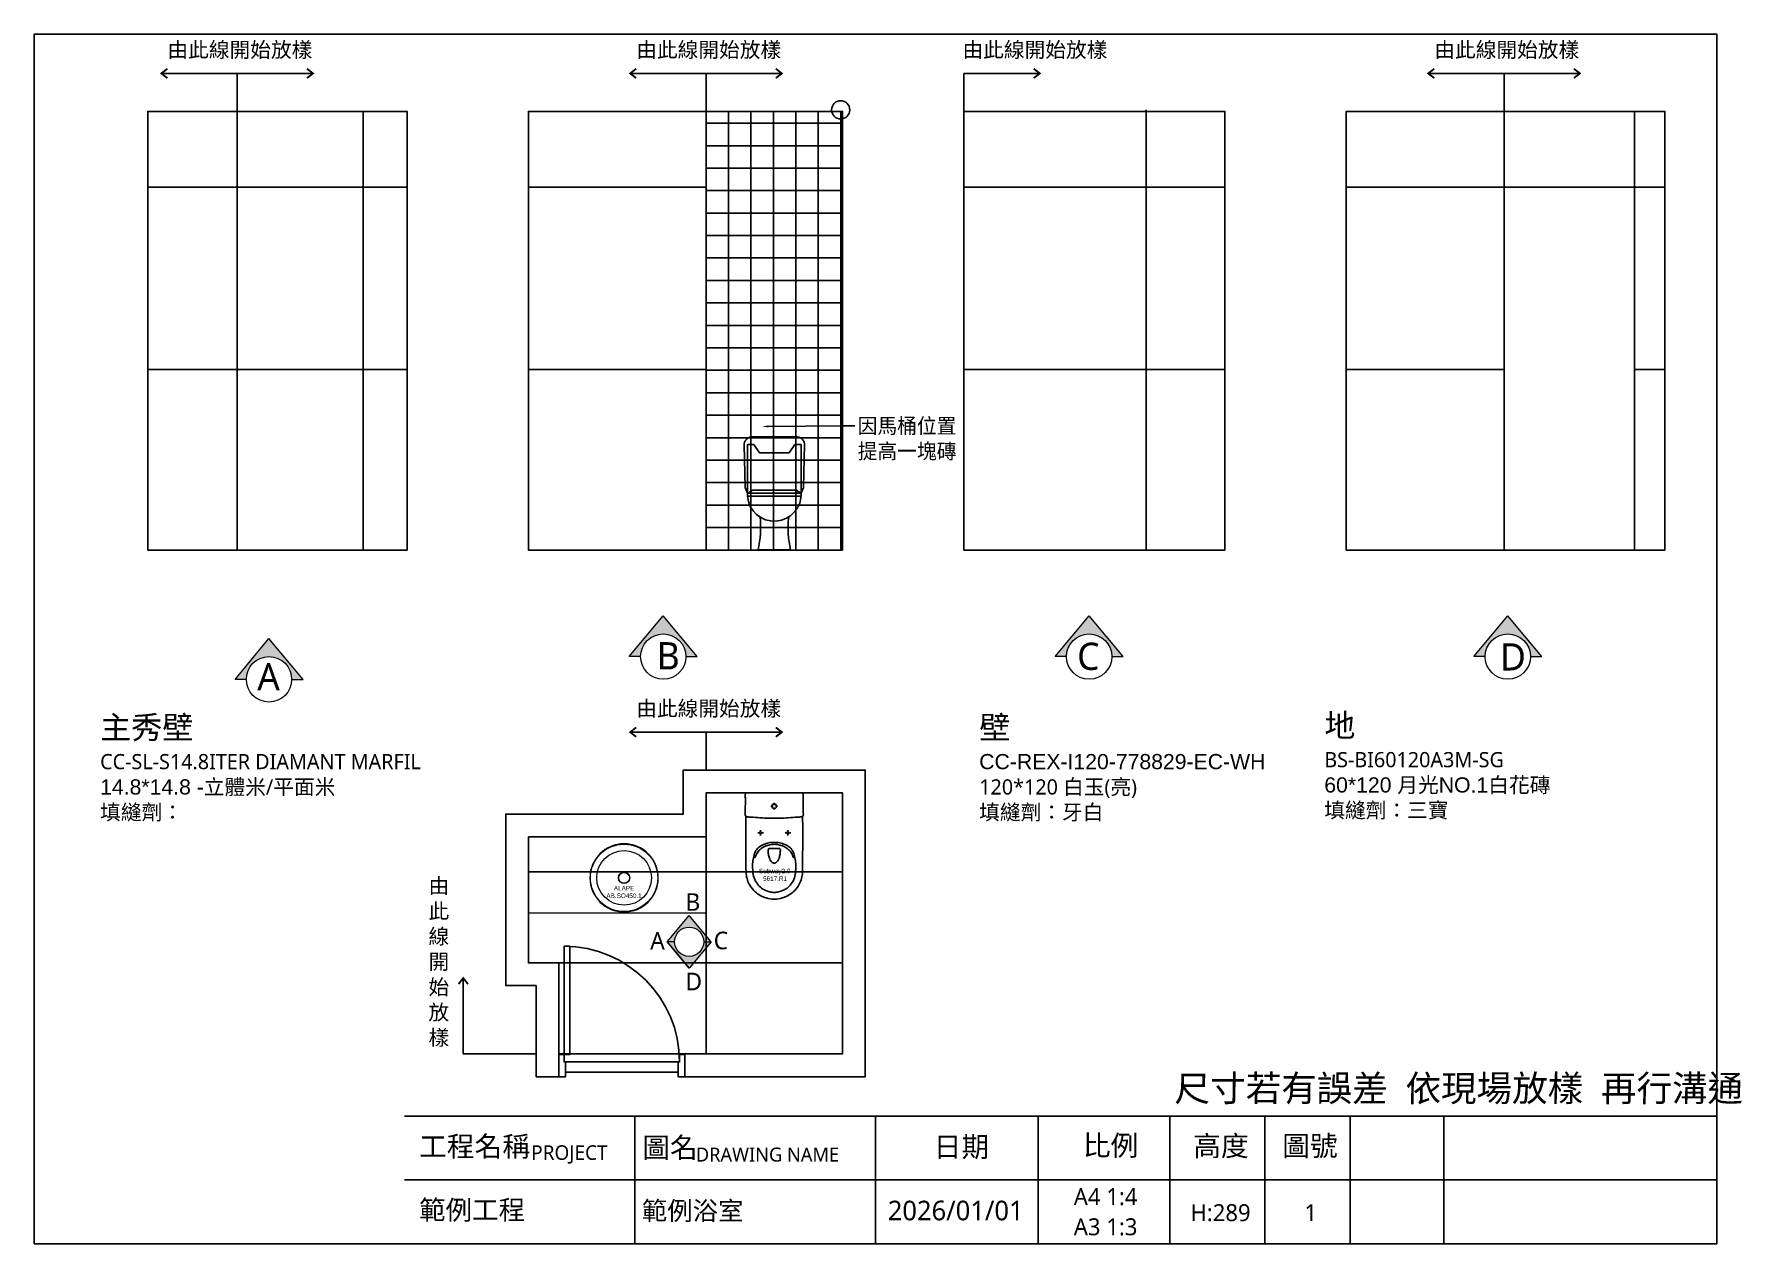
# Model space of a CAD drawing. Header units: metres. Extents: x 33850 to 34976, y -7911 to -7114.
import ezdxf
from ezdxf import colors
from ezdxf.entities.mleader import LeaderData, LeaderLine
from ezdxf.math import Vec2, Vec3

# ---------------------------------------------------------------- set-up
doc = ezdxf.new("R2010")
doc.units = ezdxf.units.M
for name, color, linetype in [('x-building$0$Door', 5, 'Continuous'), ('地磚', 8, 'Continuous'), ('標註', 4, 'Continuous')]:
    doc.layers.add(name, color=color, linetype=linetype)
doc.layers.add('x-building$0$檯面', color=192, linetype='Continuous', lineweight=20)
doc.layers.add('x-building$0$衛浴設備', color=150, linetype='Continuous', lineweight=18)
doc.styles.add('AEK', font='arial.ttf')
doc.styles.add('CHINA', font='SIMPLEX.SHX', dxfattribs={"bigfont": 'AE.SHX'})
doc.styles.add('x-building$0$Standard', font='arial.ttf')
doc.styles.add('細明體2', font='txt', dxfattribs={"width": 0.9, "height": 13})

# ---------------------------------------------------------------- blocks, each defined once
blk = doc.blocks.new('11')
at = {"color": 135}
for p, q in [((1769.9, 657.7), (1770.5, 629.5)), ((1772.1, 657.8), (1776.2, 657.8)), ((1772.1, 657.8), (1772.1, 623.8)), ((1804.9, 662.8), (1774.6, 662.8)), ((1776.2, 657.8), (1779.9, 652.3)), ((1803.2, 657.8), (1799.5, 652.3)), ((1807.4, 657.8), (1803.2, 657.8)), ((1807.4, 657.8), (1807.4, 623.8)), ((1809.6, 657.9), (1808.9, 629.5)), ((1779.9, 652.3), (1790.4, 652.3)), ((1799.5, 652.3), (1789, 652.3)), ((1770.5, 629.5), (1772.1, 625.8)), ((1807.4, 623.8), (1772.1, 623.8)), ((1773.7, 626.9), (1773.1, 625.8)), ((1774.5, 626.9), (1773.7, 626.9)), ((1775.1, 627.8), (1774.5, 626.9)), ((1804.6, 627.8), (1775.1, 627.8)), ((1804.6, 627.8), (1805.2, 626.9)), ((1805.2, 626.9), (1805.9, 626.9)), ((1805.9, 626.9), (1806.5, 625.8)), ((1808.9, 629.5), (1807.4, 625.8)), ((1779, 588.4), (1800.4, 588.4))]:
    blk.add_line(p, q, dxfattribs=at)
at = {"color": 135, "linetype": 'ByBlock'}
for p, q in [((1772.1, 625.8), (1807.4, 625.8)), ((1772.1, 623.8), (1772.1, 625.8)), ((1807.4, 623.8), (1772.1, 623.8)), ((1807.4, 625.8), (1807.4, 623.8))]:
    blk.add_line(p, q, dxfattribs=at)
at = {"color": 135}
for centre, radius, start, end in [((1775.1, 657.6), 5.27, 95.3232, 184.4095), ((1804.4, 657.6), 5.27, 355.5905, 84.6768), ((1789.7, 625), 17.7, 183.952, 3.952), ((1715.4, 602.9), 65.3, 347.1486, 6.2652), ((1864.1, 602.9), 65.3, 173.7348, 192.8514)]:
    blk.add_arc(centre, radius, start, end, dxfattribs=at)
blk = doc.blocks.new('A')
at = {"lineweight": 13}
blk.add_hatch(color=7, dxfattribs=at).paths.add_polyline_path([(1713.65, 318.34), (1718.02, 318.34), (1704.9, 334.07), (1691.79, 318.34), (1696.16, 318.34, -1)])
at = {"color": 7, "lineweight": 13}
for p, q in [((1691.79, 318.34), (1704.9, 334.07)), ((1718.02, 318.34), (1704.9, 334.07)), ((1696.16, 318.34), (1691.79, 318.34)), ((1713.65, 318.34), (1718.02, 318.34))]:
    blk.add_line(p, q, dxfattribs=at)
blk.add_circle((1704.9, 318.34), 8.74, dxfattribs=at)
at = {"color": 7, "lineweight": 13, "insert": (1700.37, 324.54), "char_height": 10.4908, "width": 87.4237, "attachment_point": 1}
blk.add_mtext('{\\fMicrosoft JhengHei|b0|i0|c136|p34;A}', dxfattribs=at)
blk = doc.blocks.new('B')
at = {"lineweight": 13}
blk.add_hatch(color=7, dxfattribs=at).paths.add_polyline_path([(1773.52, 318.34), (1777.9, 318.34), (1764.78, 334.07), (1751.67, 318.34), (1756.04, 318.34, -1)])
at = {"color": 7, "lineweight": 13}
for p, q in [((1751.67, 318.34), (1764.78, 334.07)), ((1777.9, 318.34), (1764.78, 334.07)), ((1756.04, 318.34), (1751.67, 318.34)), ((1773.52, 318.34), (1777.9, 318.34))]:
    blk.add_line(p, q, dxfattribs=at)
blk.add_circle((1764.78, 318.34), 8.74, dxfattribs=at)
at = {"color": 7, "lineweight": 13, "insert": (1762.26, 323.91), "char_height": 10.4908, "width": 87.4237, "attachment_point": 1}
blk.add_mtext('{\\fMicrosoft JhengHei|b0|i0|c136|p34;B}', dxfattribs=at)
blk = doc.blocks.new('C')
at = {"lineweight": 13}
blk.add_hatch(color=7, dxfattribs=at).paths.add_polyline_path([(1828.52, 318.34), (1832.89, 318.34), (1819.78, 334.07), (1806.66, 318.34), (1811.03, 318.34, -1)])
at = {"color": 7, "lineweight": 13}
for p, q in [((1806.66, 318.34), (1819.78, 334.07)), ((1832.89, 318.34), (1819.78, 334.07)), ((1811.03, 318.34), (1806.66, 318.34)), ((1828.52, 318.34), (1832.89, 318.34))]:
    blk.add_line(p, q, dxfattribs=at)
blk.add_circle((1819.78, 318.34), 8.74, dxfattribs=at)
at = {"color": 7, "lineweight": 13, "insert": (1815.14, 323.69), "char_height": 10.4908, "width": 87.4237, "attachment_point": 1}
blk.add_mtext('{\\fMicrosoft JhengHei|b0|i0|c136|p34;C}', dxfattribs=at)
blk = doc.blocks.new('D')
at = {"lineweight": 13}
blk.add_hatch(color=7, dxfattribs=at).paths.add_polyline_path([(1884.08, 318.34), (1888.45, 318.34), (1875.33, 334.07), (1862.22, 318.34), (1866.59, 318.34, -1)])
at = {"color": 7, "lineweight": 13}
for p, q in [((1862.22, 318.34), (1875.33, 334.07)), ((1888.45, 318.34), (1875.33, 334.07)), ((1866.59, 318.34), (1862.22, 318.34)), ((1884.08, 318.34), (1888.45, 318.34))]:
    blk.add_line(p, q, dxfattribs=at)
blk.add_circle((1875.33, 318.34), 8.74, dxfattribs=at)
at = {"color": 7, "lineweight": 13, "insert": (1872.34, 323.46), "char_height": 10.4908, "width": 87.4237, "attachment_point": 1}
blk.add_mtext('{\\fMicrosoft JhengHei|b0|i0|c136|p34;D}', dxfattribs=at)
blk = doc.blocks.new('ABCD')
at = {"lineweight": 13}
for points in [[(1602.2, 316.7), (1607, 316.7), (1592.5, 334.1), (1578.1, 316.7), (1582.9, 316.7, -1)], [(1602.2, 316.7), (1607, 316.7), (1592.5, 299.3), (1578.1, 316.7), (1582.9, 316.7, 1)]]:
    blk.add_hatch(color=7, dxfattribs=at).paths.add_polyline_path(points)
at = {"color": 7, "lineweight": 13}
for p, q in [((1578.1, 316.7), (1592.5, 334.1)), ((1607, 316.7), (1592.5, 334.1)), ((1578.1, 316.7), (1592.5, 299.3)), ((1582.9, 316.7), (1578.1, 316.7)), ((1607, 316.7), (1592.5, 299.3)), ((1602.2, 316.7), (1607, 316.7))]:
    blk.add_line(p, q, dxfattribs=at)
at = {"color": 7}
blk.add_line((1592.5, 299.3), (1578.1, 316.7), dxfattribs=at)
at = {"color": 7, "lineweight": 13}
blk.add_circle((1592.5, 316.7), 9.65, dxfattribs=at)
blk.add_circle((1592.5, 316.7), 9.65, dxfattribs=at)
at = {"color": 7, "lineweight": 13, "char_height": 11.582, "width": 96.517}
for s, insert, attachment_point in [('{\\fMicrosoft JhengHei|b0|i0|c136|p34;B}', (1590, 348.7), 1), ('{\\fMicrosoft JhengHei|b0|i0|c136|p34;A}', (1566.8, 311.6), 7), ('{\\fMicrosoft JhengHei|b0|i0|c136|p34;C}', (1618.2, 311.6), 9), ('{\\fMicrosoft JhengHei|b0|i0|c136|p34;D}', (1590, 284.7), 7)]:
    blk.add_mtext(s, dxfattribs=dict(at, insert=insert, attachment_point=attachment_point))
blk = doc.blocks.new('x-building$0$A$C249D188A')
for p, q in [((4.5, 10), (80.5, 10)), ((4.5, 3), (80.5, 3))]:
    blk.add_line(p, q)
blk.add_lwpolyline([(77.5, 88), (77.5, 15), (81.5, 15), (81.5, 88)], close=True)
for points in [[(0, 0), (0, 15), (3.5, 15), (3.5, 10), (4.5, 10), (4.5, 0), (0, 0)], [(85, 0), (85, 15), (81.5, 15), (81.5, 10), (80.5, 10), (80.5, 0), (85, 0)]]:
    blk.add_lwpolyline(points)
blk.add_arc((81.5, 10), 78, 90, 180)
blk = doc.blocks.new('x-building$0$AB.SO450.1(3503000)')
at = {"color": 8, "linetype": 'Continuous', "lineweight": 15}
for radius in [22.2, 18, 3.74, 3.57]:
    blk.add_circle((0, 0), radius, dxfattribs=at)
at = {"linetype": 'Continuous', "lineweight": 15}
for start, end in [(0, 180), (180, 0)]:
    blk.add_arc((0, 0), 22.5, start, end, dxfattribs=at)
at = {"color": 8, "insert": (0, -9.3), "char_height": 3, "width": 23.081, "attachment_point": 5, "style": 'x-building$0$Standard'}
blk.add_mtext('ALAPE\\PAB.SO450.1', dxfattribs=at)

msp = doc.modelspace()

# ---------------------------------------------------------------- linework, layer by layer
at = {"color": 62}
for p, q in [((33983.9, -7139.4), (33933.9, -7139.4)), ((33983.9, -7164.4), (33983.9, -7139.4)), ((33983.9, -7139.4), (34033.9, -7139.4)), ((34292.9, -7139.4), (34242.9, -7139.4)), ((34292.9, -7164.4), (34292.9, -7139.4)), ((34292.9, -7139.4), (34342.9, -7139.4)), ((34462.9, -7164.4), (34462.9, -7139.4)), ((34462.9, -7139.4), (34512.9, -7139.4)), ((34818.9, -7139.4), (34768.9, -7139.4)), ((34818.9, -7164.4), (34818.9, -7139.4)), ((34818.9, -7139.4), (34868.9, -7139.4)), ((34292.9, -7573.4), (34242.9, -7573.4)), ((34292.9, -7598.4), (34292.9, -7573.4)), ((34292.9, -7573.4), (34342.9, -7573.4)), ((34132.9, -7785.4), (34132.9, -7735.4)), ((34132.9, -7785.4), (34180.9, -7785.4))]:
    msp.add_line(p, q, dxfattribs=at)
at = {"color": 1}
for p, q in [((33983.9, -7453.4), (33983.9, -7164.4)), ((34066.9, -7453.4), (34066.9, -7164.4)), ((34292.9, -7453.4), (34292.9, -7164.4)), ((34904.9, -7453.4), (34904.9, -7164.4))]:
    msp.add_line(p, q, dxfattribs=at)
at = {"color": 5, "ltscale": 10}
for p, q in [((34337.9, -7613.4), (34319.8, -7613.4)), ((34355.9, -7613.4), (34337.9, -7613.4)), ((34319.2, -7628.7), (34319.2, -7628.7)), ((34335.7, -7622.2), (34337.1, -7622.2)), ((34337.9, -7620), (34337.9, -7621.4)), ((34337.9, -7624.4), (34337.9, -7623)), ((34340.1, -7622.2), (34338.7, -7622.2)), ((34356.6, -7628.7), (34356.6, -7628.7)), ((34327.8, -7639.7), (34327.1, -7639.7)), ((34328.9, -7638.6), (34328.9, -7637.9)), ((34328.9, -7640.8), (34328.9, -7641.5)), ((34330, -7639.7), (34330.7, -7639.7)), ((34345.8, -7639.7), (34345.1, -7639.7)), ((34346.9, -7638.6), (34346.9, -7637.9)), ((34346.9, -7640.8), (34346.9, -7641.5)), ((34348, -7639.7), (34348.7, -7639.7)), ((34337.9, -7646), (34337.9, -7646)), ((34337.9, -7646), (34337.9, -7646)), ((34337.9, -7650), (34337.9, -7650)), ((34337.9, -7650), (34337.9, -7650)), ((34324.3, -7655.8), (34325.2, -7656)), ((34350.6, -7656), (34351.4, -7655.8))]:
    msp.add_line(p, q, dxfattribs=at)
for p, q in [((34278.9, -7785.4), (34278.9, -7800.4)), ((34180.9, -7800.4), (34195.9, -7800.4))]:
    msp.add_line(p, q)
at = {"color": 0, "linetype": 'ByBlock', "lineweight": -2}
for p, q in [((34094.1, -7826.3), (34959.1, -7826.3)), ((34245.9, -7826.3), (34245.9, -7910.5)), ((34404.6, -7826.3), (34404.6, -7910.5)), ((34511.9, -7826.3), (34511.9, -7910.5)), ((34598.5, -7826.3), (34598.5, -7910.5)), ((34661.2, -7826.3), (34661.2, -7910.5)), ((34717.4, -7826.3), (34717.4, -7910.5)), ((34779.1, -7826.3), (34779.1, -7910.5)), ((34094.1, -7868.4), (34959.1, -7868.4))]:
    msp.add_line(p, q, dxfattribs=at)
at = {"color": 0}
msp.add_lwpolyline([(33850.1, -7910.5), (34959.1, -7910.5), (34959.1, -7113.5), (33850.1, -7113.5)], close=True, dxfattribs=at)
for points in [[(34095.9, -7453.4), (33924.9, -7453.4), (33924.9, -7164.4), (34095.9, -7164.4)], [(34382.9, -7453.4), (34175.9, -7453.4), (34175.9, -7164.4), (34382.9, -7164.4)], [(34462.9, -7453.4), (34634.9, -7453.4), (34634.9, -7164.4), (34462.9, -7164.4)], [(34714.9, -7453.4), (34924.9, -7453.4), (34924.9, -7164.4), (34714.9, -7164.4)]]:
    msp.add_lwpolyline(points, close=True)
at = {"color": 4}
msp.add_lwpolyline([(34818.9, -7453.4), (34904.9, -7453.4), (34904.9, -7214.4), (34818.9, -7214.4)], close=True, dxfattribs=at)
for points in [[(34180.9, -7800.4), (34180.9, -7740.4), (34160.9, -7740.4), (34160.9, -7627.4), (34277.9, -7627.4), (34277.9, -7598.4), (34397.9, -7598.4), (34397.9, -7800.4), (34278.9, -7800.4)], [(34195.9, -7800.4), (34195.9, -7725.4), (34175.9, -7725.4), (34175.9, -7642.4), (34292.9, -7642.4), (34292.9, -7613.4), (34382.9, -7613.4), (34382.9, -7785.4), (34278.9, -7785.4)]]:
    msp.add_lwpolyline(points)
at = {"color": 5, "ltscale": 10}
for centre, radius in [((34337.9, -7622.2), 1.52), ((34328.9, -7639.7), 0.653), ((34346.9, -7639.7), 0.653)]:
    msp.add_circle(centre, radius, dxfattribs=at)
for centre, radius, start, end in [((34319.8, -7614.4), 1, 90, 179.3117), ((39805.7, -7680.3), 5487.3, 179.3117, 179.3348), ((35287.3, -7627.8), 968.5, 179.3348, 179.6698), ((34355.9, -7614.4), 1, 0.6883, 90), ((28870, -7680.3), 5487.3, 0.6652, 0.6883), ((33388.5, -7627.8), 968.5, 0.3302, 0.6652), ((-214008.2, -6191.2), 248331.1, 359.668582, 359.669828), ((34320.2, -7627.7), 1.5, 179.6686, 264.4568), ((34020.1, -7630.6), 299.1, 359.1232, 0.362), ((34342.7, -7396.3), 234, 264.4568, 265.0718), ((34336.8, -7464.6), 165.4, 265.0718, 267.1458), ((34338.5, -7430.9), 199.2, 267.1458, 268.8153), ((34337.6, -7475), 155, 268.8153, 270.1193), ((34338.2, -7475), 155, 269.8807, 271.1847), ((34337.3, -7430.9), 199.2, 271.1847, 272.8542), ((34339, -7464.6), 165.4, 272.8542, 274.9282), ((34333.1, -7396.3), 234, 274.9282, 275.5432), ((34355.5, -7627.7), 1.5, 275.5432, 0.3314), ((34655.7, -7630.6), 299.1, 179.638, 180.8768), ((282684, -6191.2), 248331.1, 180.330172, 180.331418), ((38760.2, -7649.7), 4441.1, 179.8131, 179.9827), ((29915.6, -7649.7), 4441.1, 0.0173, 0.1869), ((33845.1, -7653.9), 474.1, 359.6554, 0.6726), ((34345.5, -7660.2), 21.7, 161.5194, 171.9719), ((34333.6, -7656.2), 9.13, 144.315, 161.462), ((34335.1, -7658.2), 9.96, 140.0719, 158.85), ((34334.6, -7657.1), 10.4, 122.2778, 143.4048), ((34336.1, -7659.2), 11.4, 122.5804, 139.8201), ((34336.3, -7660.1), 13.8, 106.0978, 121.8578), ((34337.3, -7660.9), 13.5, 109.2974, 122.7175), ((34337.4, -7663.4), 17.4, 95.3578, 106.5464), ((34337.7, -7662.1), 14.7, 100.4999, 109.3951), ((34334.6, -7650.8), 0.744, 108.9309, 183.213), ((34347.5, -7651.2), 13.6, 178.4016, 183.2915), ((34351.3, -7651.1), 17.5, 182.9426, 191.0292), ((34334.9, -7651.7), 1.71, 91.9673, 108.8643), ((34335.4, -7659.1), 9.11, 91.9091, 93.4251), ((34337.9, -7662.9), 15.6, 90.0285, 100.5151), ((34335.3, -7656.8), 6.8, 89.2366, 91.9091), ((34334.6, -7707.2), 57.2, 87.7344, 89.2366), ((34337.9, -7667.2), 21.2, 90.0115, 95.654), ((34338.1, -7571.7), 78.3, 269.1004, 269.8217), ((34337.9, -7667.2), 21.2, 84.346, 89.9885), ((34337.9, -7662.9), 15.6, 79.4849, 90.0365), ((34337.6, -7571.7), 78.3, 270.1783, 270.8996), ((34341.1, -7707.2), 57.2, 90.7634, 92.2656), ((34338.3, -7663.4), 17.4, 73.4536, 84.6422), ((34340.5, -7656.8), 6.8, 88.0909, 90.7634), ((34338, -7662.1), 14.7, 70.6049, 79.5001), ((34340.4, -7659.1), 9.11, 86.5749, 88.0909), ((34340.9, -7651.7), 1.71, 71.1357, 88.0327), ((34341.2, -7650.8), 0.744, 356.787, 71.0691), ((34324.4, -7651.1), 17.5, 348.9708, 357.0574), ((34328.3, -7651.2), 13.6, 356.7085, 1.5984), ((34338.5, -7660.9), 13.5, 57.2825, 70.7026), ((34339.5, -7660.1), 13.8, 58.1422, 73.9022), ((34339.6, -7659.2), 11.4, 40.1799, 57.4196), ((34341.2, -7657.1), 10.4, 36.5952, 57.7222), ((34340.7, -7658.2), 9.96, 21.15, 39.9281), ((34342.1, -7656.2), 9.13, 18.538, 35.685), ((34330.2, -7660.2), 21.7, 8.0281, 18.4806), ((34830.7, -7653.9), 474.1, 179.3274, 180.3446), ((34496.2, -7657.8), 177.1, 179.6554, 181.5878), ((34449.9, -7660.6), 130.7, 180.9204, 182.7239), ((34363.8, -7663.5), 40.3, 170.949, 176.5237), ((34351.3, -7662.2), 27.7, 177.5901, 185.6176), ((34325.2, -7655.9), 0.107, 254.1784, 327.3511), ((34324.5, -7655.3), 0.985, 324.9962, 338.752), ((34351.4, -7664), 27.3, 159.8692, 162.3318), ((34347.4, -7651.9), 13.5, 190.9135, 201.9084), ((34341.7, -7654.2), 7.31, 201.3453, 215.1992), ((34338.6, -7656.4), 3.5, 215.3338, 234.6514), ((34337.9, -7657.3), 2.36, 235.2306, 256.6634), ((34337.9, -7657.4), 2.32, 257.0831, 270.0641), ((34337.9, -7657.4), 2.32, 269.9359, 282.9169), ((34337.9, -7657.3), 2.36, 283.3366, 304.7694), ((34337.2, -7656.4), 3.5, 305.3486, 324.6662), ((34334.1, -7654.2), 7.31, 324.8008, 338.6547), ((34328.3, -7651.9), 13.5, 338.0916, 349.0865), ((34324.4, -7664), 27.3, 17.6682, 20.1308), ((34351.3, -7655.3), 0.985, 201.248, 215.0038), ((34350.6, -7655.9), 0.107, 212.6489, 285.8216), ((34311.9, -7663.5), 40.3, 3.4763, 9.051), ((34324.4, -7662.2), 27.7, 354.3824, 2.4099), ((34225.9, -7660.6), 130.7, 357.2761, 359.0796), ((34179.5, -7657.8), 177.1, 358.4122, 0.3446), ((34337.3, -7665.1), 18, 185.4057, 211.2235), ((34337.7, -7664.8), 18.5, 211.2766, 228.1594), ((34342.7, -7663.4), 19.1, 184.7979, 198.1343), ((34338.9, -7664.4), 15.1, 199.1623, 216.666), ((34337.7, -7665.3), 13.6, 216.5507, 232.6871), ((34338.5, -7664.1), 15, 233.1204, 250.4273), ((34337.3, -7664.1), 15, 289.5727, 306.8796), ((34338.1, -7665.3), 13.6, 307.3129, 323.4493), ((34336.9, -7664.4), 15.1, 323.334, 340.8377), ((34338.1, -7664.8), 18.5, 311.8406, 328.7234), ((34333, -7663.4), 19.1, 341.8657, 355.2021), ((34338.5, -7665.1), 18, 328.7765, 354.5943), ((34337.9, -7664.5), 18.9, 228.2389, 253.2737), ((34337.9, -7663.8), 19.6, 253.9483, 269.9088), ((34338.3, -7663.8), 15.2, 251.2125, 263.2481), ((34337.9, -7666.7), 12.3, 263.7356, 269.948), ((34337.9, -7666.7), 12.3, 270.052, 276.2644), ((34337.9, -7663.8), 19.6, 270.0912, 286.0517), ((34337.4, -7663.8), 15.2, 276.7519, 288.7875), ((34337.8, -7664.5), 18.9, 286.7263, 311.7611)]:
    msp.add_arc(centre, radius, start, end, dxfattribs=at)
at = {"layer": 'x-building$0$檯面'}
msp.add_lwpolyline([(34292.9, -7642.4), (34175.9, -7642.4), (34175.9, -7692.4), (34292.9, -7692.4)], close=True, dxfattribs=at)
at = {"layer": '地磚'}
for p, q in [((34307.7, -7453.4), (34307.7, -7164.4)), ((34322.5, -7453.4), (34322.5, -7164.4)), ((34337.3, -7453.4), (34337.3, -7164.4)), ((34352.1, -7453.4), (34352.1, -7164.4)), ((34366.9, -7453.4), (34366.9, -7164.4)), ((34381.7, -7453.4), (34381.7, -7164.4)), ((34582.9, -7453.4), (34582.9, -7163.4)), ((34818.9, -7453.4), (34818.9, -7164.4)), ((34292.9, -7172.2), (34382.9, -7172.2)), ((34292.9, -7187), (34382.9, -7187)), ((34292.9, -7201.8), (34382.9, -7201.8)), ((33924.9, -7214.4), (34095.9, -7214.4)), ((34175.9, -7214.4), (34292.9, -7214.4)), ((34462.9, -7214.4), (34634.9, -7214.4)), ((34714.9, -7214.4), (34924.9, -7214.4)), ((34292.9, -7216.6), (34382.9, -7216.6)), ((34292.9, -7231.4), (34382.9, -7231.4)), ((34292.9, -7246.2), (34382.9, -7246.2)), ((34292.9, -7261), (34382.9, -7261)), ((34292.9, -7275.8), (34382.9, -7275.8)), ((34292.9, -7290.6), (34382.9, -7290.6)), ((34292.9, -7305.4), (34382.9, -7305.4)), ((34292.9, -7320.2), (34382.9, -7320.2)), ((33924.9, -7334.4), (34095.9, -7334.4)), ((34175.9, -7334.4), (34292.9, -7334.4)), ((34292.9, -7335), (34382.9, -7335)), ((34462.9, -7334.4), (34634.9, -7334.4)), ((34714.9, -7334.4), (34818.9, -7334.4)), ((34904.9, -7334.4), (34924.9, -7334.4)), ((34292.9, -7349.8), (34382.9, -7349.8)), ((34292.9, -7364.6), (34382.9, -7364.6)), ((34292.9, -7379.4), (34382.9, -7379.4)), ((34292.9, -7394.2), (34382.9, -7394.2)), ((34292.9, -7409), (34382.9, -7409)), ((34292.9, -7423.8), (34382.9, -7423.8)), ((34292.9, -7438.6), (34382.9, -7438.6)), ((34292.9, -7642.4), (34292.9, -7785.4)), ((34382.9, -7665.4), (34175.9, -7665.4)), ((34382.9, -7725.4), (34195.9, -7725.4)), ((34278.9, -7785.4), (34195.9, -7785.4))]:
    msp.add_line(p, q, dxfattribs=at)
at = {"layer": '地磚', "color": 1}
msp.add_circle((34381.7, -7163.4), 6, dxfattribs=at)
at = {"layer": '標註', "color": 62, "linetype": 'Continuous', "const_width": 1.2}
for points in [[(33937.9, -7136.3), (33933.9, -7139.4), (33937.9, -7142.5)], [(34029.9, -7136.3), (34033.9, -7139.4), (34029.9, -7142.5)], [(34246.9, -7136.3), (34242.9, -7139.4), (34246.9, -7142.5)], [(34338.9, -7136.3), (34342.9, -7139.4), (34338.9, -7142.5)], [(34508.9, -7136.3), (34512.9, -7139.4), (34508.9, -7142.5)], [(34772.9, -7136.3), (34768.9, -7139.4), (34772.9, -7142.5)], [(34864.9, -7136.3), (34868.9, -7139.4), (34864.9, -7142.5)], [(34246.9, -7570.3), (34242.9, -7573.4), (34246.9, -7576.5)], [(34338.9, -7570.3), (34342.9, -7573.4), (34338.9, -7576.5)], [(34136, -7739.4), (34132.9, -7735.4), (34129.8, -7739.4)]]:
    msp.add_lwpolyline(points, dxfattribs=at)

# ---------------------------------------------------------------- block references
at = {"color": 4}
msp.add_blockref('11', (32548.2, -8041.7), dxfattribs=at)
at = {"color": 7, "xscale": 1.709172890848092, "yscale": 1.709172890848092, "zscale": 1.709172890848092}
for name, p in [('B', (31248.4, -8067.7)), ('C', (31435.1, -8067.7)), ('D', (31616.1, -8067.7)), ('A', (31090.9, -8082.7))]:
    msp.add_blockref(name, p, dxfattribs=at)
at = {"color": 7}
msp.add_blockref('ABCD', (32689.3, -8028.2), dxfattribs=at)
at = {"layer": 'x-building$0$Door', "xscale": -0.9764705882352727, "yscale": 0.9764705882352727, "zscale": 0.9764705882352727}
msp.add_blockref('x-building$0$A$C249D188A', (34278.9, -7800.4), dxfattribs=at)
at = {"layer": 'x-building$0$衛浴設備', "ltscale": 0.1}
msp.add_blockref('x-building$0$AB.SO450.1(3503000)', (34238.9, -7669.4), dxfattribs=at)

# ---------------------------------------------------------------- texts
at = {"color": 5, "ltscale": 10, "style": 'x-building$0$Standard'}
for s, p in [('Subway2.0', (34327.8, -7666.4)), ('5617.R1', (34330.5, -7671.4))]:
    msp.add_text(s, height=3, dxfattribs=at).set_placement(p)
at = {"color": 1, "linetype": 'Continuous', "style": '細明體2', "oblique": 1}
msp.add_text('尺寸若有誤差 依現場放樣 再行溝通', height=17.173, dxfattribs=at).set_placement((34601.6, -7816.6))
at = {"color": 62, "char_height": 10, "style": 'AEK'}
for s, width, insert, attachment_point in [('\\pxql;{\\fMicrosoft JhengHei|b0|i0|c136|p34;由此線開始放樣}', 192.959, (34130.9, -7118.8), 3), ('\\pxql;{\\fMicrosoft JhengHei|b0|i0|c136|p34;由此線開始放樣}', 192.959, (34439.9, -7118.8), 3), ('\\pxql;{\\fMicrosoft JhengHei|b0|i0|c136|p34;由此線開始放樣}', 192.959, (34654.9, -7118.8), 3), ('\\pxql;{\\fMicrosoft JhengHei|b0|i0|c136|p34;由此線開始放樣}', 192.959, (34965.9, -7118.8), 3), ('\\pxql;{\\fMicrosoft JhengHei|b0|i0|c136|p34;由此線開始放樣}', 192.959, (34439.9, -7552.8), 3), ('\\pxqc;{\\fMicrosoft JhengHei|b0|i0|c136|p34;由此線開始放樣}', 10, (34111.8, -7669.6), 1)]:
    msp.add_mtext_dynamic_manual_height_columns(s, width=width, gutter_width=12.5, heights=[0], dxfattribs=dict(at, insert=insert, attachment_point=attachment_point))
at = {"attachment_point": 3, "style": 'AEK'}
for s, width, gutter_width, insert, char_height in [('\\pxql;{\\fMicrosoft JhengHei|b0|i0|c136|p34;\\H1.66667x;\\C33;主秀壁\\C256;\\P\\H0.66667x;CC-SL-S14.8ITER DIAMANT MARFIL\\fArial|b0|i0|c0|p34;\\P14.8*14.8 -\\fMicrosoft JhengHei|b0|i0|c136|p34;立體米/平面米\\C62;\\P填縫劑：}', 243.43, 14.3, (34137, -7562.8), 9), ('\\pxql;{\\fMicrosoft JhengHei|b0|i0|c136|p34;\\H1.66667x;\\C33;壁\\fArial|b0|i0|c0|p34;\\C256;\\P\\H0.66667x;\\C7;CC-REX-I120-778829-EC-WH\\fMicrosoft JhengHei|b0|i0|c136|p34;\\P120*120 白玉(亮)\\P\\C62;填縫劑：牙白}', 219.322, 14.3, (34692.3, -7562.8), 9), ('\\pxql;{\\fMicrosoft JhengHei|b0|i0|c136|p34;\\H1.35501x;\\C33;地\\C256;\\P\\H0.66667x;BS-BI60120A3M-SG\\fArial|b0|i0|c0|p34;\\P60*120 \\fMicrosoft JhengHei|b0|i0|c136|p34;月光\\fArial|b0|i0|c0|p34;NO.1\\fMicrosoft JhengHei|b0|i0|c136|p34;白花磚\\P\\C62;填縫劑：三寶}', 279.481, 17.5, (34979.9, -7561.5), 11.07)]:
    msp.add_mtext_dynamic_manual_height_columns(s, width=width, gutter_width=gutter_width, heights=[0], dxfattribs=dict(at, insert=insert, char_height=char_height))
at = {"color": 7, "attachment_point": 1, "style": 'CHINA'}
for s, insert, char_height, width in [('{\\fMicrosoft JhengHei|b0|i0|c136|p34;\\C0;工程名稱}', (34103.8, -7839.6), 13.395, 504.476), ('{\\fMicrosoft JhengHei|b0|i0|c136|p34;圖名}', (34250.9, -7840.4), 13.395, 483.987), ('{\\fMicrosoft JhengHei|b0|i0|c136|p34;日期  }', (34443, -7839.9), 13.395, 509.288), ('{\\fMicrosoft JhengHei|b0|i0|c136|p34;比例  }', (34541.3, -7839), 13.395, 227.881), ('{\\fMicrosoft JhengHei|b0|i0|c136|p34;高度 }', (34614, -7839.3), 13.395, 227.881), ('{\\fMicrosoft JhengHei|b0|i0|c136|p34;圖號}', (34672.7, -7839.3), 13.395, 227.881), ('{\\fMicrosoft JhengHei|b0|i0|c136|p34;PROJECT}', (34177.7, -7845.6), 9.598, 378.357), ('{\\fMicrosoft JhengHei|b0|i0|c136|p34;DRAWING NAME}', (34286.2, -7847.1), 9.208, 362.991), ('{\\fMicrosoft JhengHei|b0|i0|c136|p34;A4 1:4 \\fPMingLiU|b0|i0|c136|p34; }', (34535.3, -7873.8), 11.174, 227.881), ('{\\fMicrosoft JhengHei|b0|i0|c136|p34;\\C0;範例工程}', (34103.8, -7881.8), 12.798, 504.476), ('{\\fMicrosoft JhengHei|b0|i0|c136|p34;範例浴室}', (34250.6, -7882.6), 12.278, 483.987), ('{\\fMicrosoft JhengHei|b0|i0|c136|p34;2026/01/01}', (34412.7, -7882.1), 12.92, 509.288), ('{\\fMicrosoft JhengHei|b0|i0|c136|p34;H:289 }', (34612.2, -7884.4), 11.174, 227.881), ('{\\fMicrosoft JhengHei|b0|i0|c136|p34;1}', (34687.3, -7884.4), 11.174, 227.881), ('{\\fMicrosoft JhengHei|b0|i0|c136|p34;A3 1:3 \\fPMingLiU|b0|i0|c136|p34; }', (34535.3, -7893.7), 11.174, 227.881)]:
    msp.add_mtext(s, dxfattribs=dict(at, insert=insert, char_height=char_height, width=width))

# ---------------------------------------------------------------- leaders
at = {"layer": '地磚', "color": 6}
ml = msp.add_multileader_mtext('Standard', dxfattribs=at)
ml.set_content('因馬桶位置\\P提高一塊磚')
ml.set_leader_properties(linetype='ByLayer')
ml.build(insert=Vec2(0, 0))
ctx = ml.context
ctx.base_point, ctx.char_height = Vec3(34390.9, -7371.6), 10
notes = []
notes.append((ctx, [(0, (1, 1, 0), (34382.9, -7371.6), (1, 0), 8, [(0, [(34329.9, -7372)], 0, [])])]))
ctx.mtext.insert = Vec3(34392.9, -7366.6)
for ctx, leaders in notes:
    for number, flags, end, landing, length, lines in leaders:
        leader = LeaderData()
        leader.index, (leader.has_last_leader_line, leader.has_dogleg_vector, leader.attachment_direction) = number, flags
        leader.last_leader_point, leader.dogleg_vector, leader.dogleg_length = Vec3(end), Vec3(landing), length
        for number, points, colour, breaks in lines:
            line = LeaderLine()
            line.index, line.vertices, line.color, line.breaks = number, Vec3.list(points), colors.encode_raw_color(colour), breaks
            leader.lines.append(line)
        ctx.leaders.append(leader)

doc.saveas('drawing.dxf')
